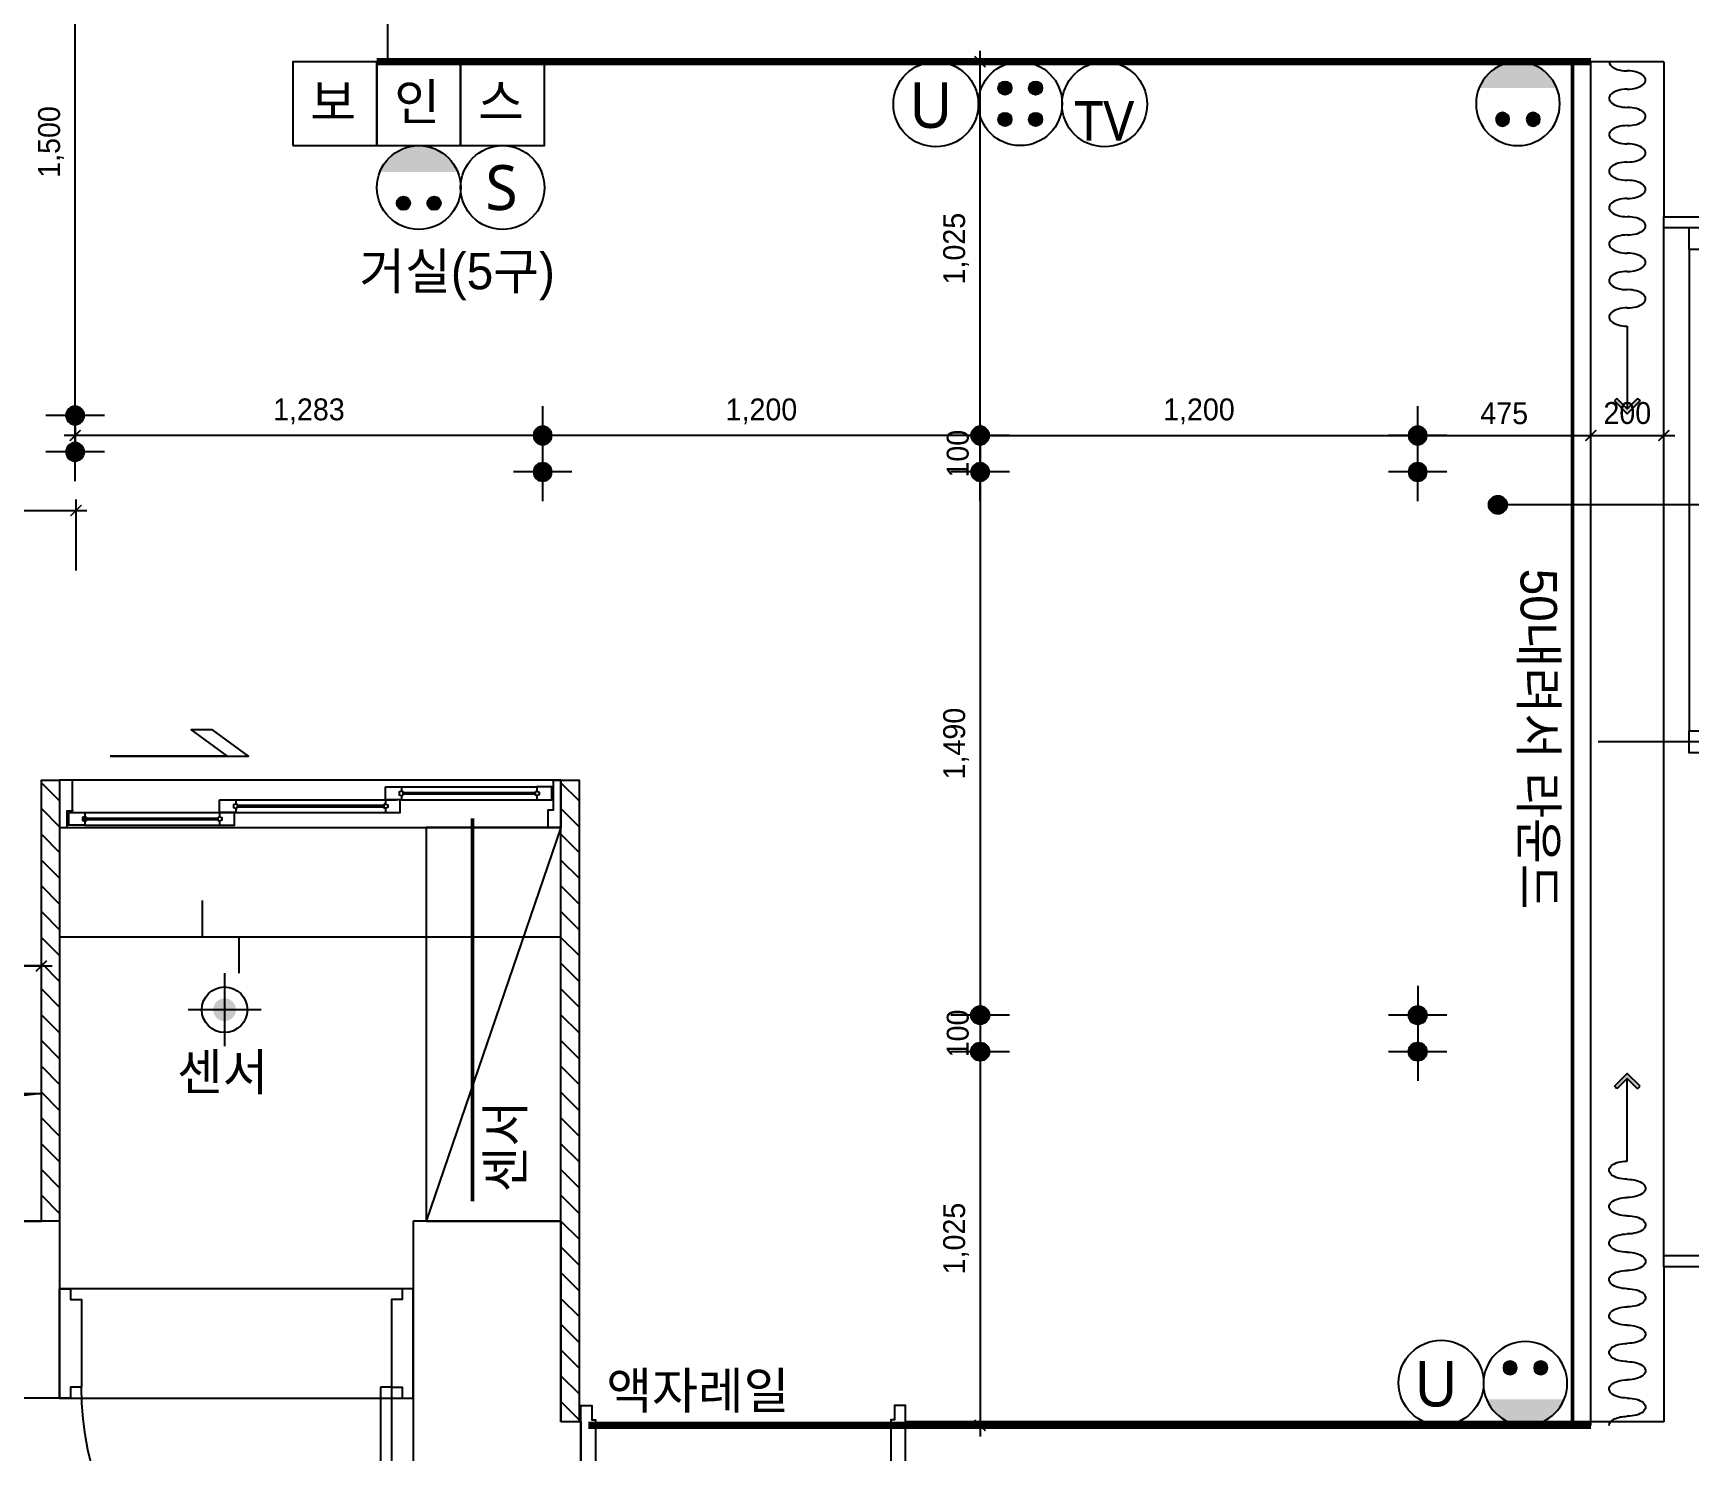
# Model space of a CAD drawing. Header units: inches. Extents: x 47110 to 180628, y 8205 to 35062.
# Drawn here: x 78489 to 83033, y 24111 to 28002 of the extents above; entities that cross this region are included whole.
import ezdxf
from ezdxf.enums import TextEntityAlignment as Align

# ---------------------------------------------------------------- set-up
doc = ezdxf.new("R2010")
doc.units = ezdxf.units.IN
doc.header["$LTSCALE"] = 100
doc.header["$MEASUREMENT"] = 0
doc.header["$PDSIZE"] = 700.071425
doc.linetypes.add('HID', pattern=[2.5, 1.5, -1])
doc.linetypes.add('HID2', pattern=[1, 0.5, -0.5])
for name, color, linetype in [('0-ELC TEXT', 7, 'Continuous'), ('01. F-소품', 3, 'Continuous'), ('06-FUR', 6, 'Continuous'), ('06-LIGHT', 4, 'Continuous'), ('07-DIM', 1, 'Continuous'), ('3.기호.계단선', 30, 'Continuous'), ('CO-DO-FR', 7, 'Continuous'), ('CO-DOOR', 8, 'Continuous'), ('RC-LIGHT', 7, 'Continuous'), ('WAL NEW', 3, 'Continuous'), ('도면층2', 2, 'Continuous'), ('도면층4', 4, 'Continuous'), ('도면층5', 5, 'Continuous'), ('도면층8', 8, 'Continuous'), ('설비', 140, 'Continuous')]:
    doc.layers.add(name, color=color, linetype=linetype)
doc.styles.add('HY 울릉도 L', font='')
doc.styles.get("Standard").update_dxf_attribs({"font": 'txt.shx', "bigfont": 'whgtxt.shx'})
doc.styles.add('코레일둥고', font='Korail_Round_Gothic_Medium.ttf')
doc.styles.get('HY 울릉도 L').set_extended_font_data('HY울릉도L')
doc.linetypes.add('TRACKS', pattern='A,0.15,[130,ltypeshp.shx,S=0.25,R=0,X=0,Y=0],0.15', length=0.3)
doc.dimstyles.new('30', dxfattribs={"dimscale": 30, "dimtxt": 2, "dimasz": 1, "dimexe": 1, "dimexo": 1, "dimgap": 1, "dimtad": 1, "dimdec": 0, "dimrnd": 0.05, "dimdsep": 46, "dimlunit": 6, "dimtxsty": 'HY 울릉도 L', "dimblk": 'ARCHTICK', "dimcen": 2.5, "dimdle": 1, "dimclrd": 133, "dimclre": 133, "dimclrt": 30, "dimadec": 0, "dimazin": 0, "dimtfac": 1, "dimtdec": 0, "dimtix": 1, "dimtmove": 2, "dimatfit": 3, "dimldrblk": 'ARCHTICK', "dimfxl": 1, "dimlwd": -1, "dimlwe": -1, "dimarcsym": 0})

# ---------------------------------------------------------------- blocks, each defined once
blk = doc.blocks.new('fffsere')
at = {"layer": 'CO-DO-FR'}
for points in [[(55343.6, 24008.7), (55343.6, 24208.7), (55373.6, 24208.7), (55373.6, 24168.7), (55383.6, 24168.7), (55383.6, 24048.7), (55373.6, 24048.7), (55373.6, 24008.7), (55343.6, 24008.7)], [(56233.6, 24008.7), (56233.6, 24208.7), (56203.6, 24208.7), (56203.6, 24168.7), (56193.6, 24168.7), (56193.6, 24048.7), (56203.6, 24048.7), (56203.6, 24008.7), (56233.6, 24008.7)]]:
    blk.add_lwpolyline(points, close=True, dxfattribs=at)
at = {"layer": '도면층2'}
for p, q in [((56763.6, 27893.7), (56763.6, 28123.7)), ((53263.6, 27893.7), (53263.6, 27468.7)), ((53263.6, 27893.7), (56763.6, 27893.7)), ((53263.6, 27468.7), (53063.6, 27468.7)), ((56288.6, 24713.7), (56288.6, 24163.7)), ((56288.6, 24713.7), (56693.6, 24713.7)), ((56693.6, 24713.7), (56693.6, 21683.7)), ((57663.6, 24713.7), (57663.6, 24228.7)), ((57663.6, 24713.7), (60803.6, 24713.7)), ((53063.6, 24588.7), (53263.6, 24588.7)), ((53063.6, 24588.7), (53263.6, 24588.7)), ((53263.6, 24588.7), (53263.6, 24163.7)), ((56693.6, 24478.7), (56693.6, 24278.7)), ((57663.6, 24228.7), (57763.6, 24228.7)), ((53263.6, 24163.7), (55343.6, 24163.7)), ((55343.6, 24008.7), (55343.6, 24163.7)), ((56233.6, 24163.7), (56288.6, 24163.7)), ((56233.6, 24163.7), (56233.6, 24008.7))]:
    blk.add_line(p, q, dxfattribs=at)
at = {"layer": '도면층4'}
for p, q in [((53263.6, 24588.7), (53263.6, 27468.7)), ((53263.6, 27438.7), (53063.6, 27438.7)), ((52943.6, 26028.7), (53443.6, 26028.7)), ((53063.6, 24618.7), (53263.6, 24618.7)), ((56693.6, 24228.7), (56693.6, 24528.7)), ((56693.6, 24528.7), (57663.6, 24528.7)), ((56693.6, 24528.7), (56693.6, 24228.7)), ((57663.6, 24528.7), (57663.6, 24228.7)), ((57663.6, 24228.7), (56693.6, 24228.7)), ((56753.6, 24258.7), (56753.6, 23398.7)), ((56753.6, 24258.7), (56783.6, 24258.7)), ((56783.6, 24258.7), (56783.6, 23399.2)), ((55343.6, 24008.7), (55343.6, 24163.7))]:
    blk.add_line(p, q, dxfattribs=at)
for points in [[(53163.6, 27378.7), (53193.6, 27378.7), (53193.6, 27438.7), (53163.6, 27438.7)], [(53163.6, 25998.7), (53193.6, 25998.7), (53193.6, 26058.7), (53163.6, 26058.7)]]:
    blk.add_lwpolyline(points, close=True, dxfattribs=at)
for points in [[(56693.6, 24528.7), (56723.6, 24528.7), (56723.6, 24498.7), (56753.6, 24498.7), (56753.6, 24258.7), (56723.6, 24258.7), (56723.6, 24228.7), (56693.6, 24228.7), (56693.6, 24528.7)], [(57663.6, 24528.7), (57633.6, 24528.7), (57633.6, 24498.7), (57603.6, 24498.7), (57603.6, 24258.7), (57633.6, 24258.7), (57633.6, 24228.7), (57663.6, 24228.7), (57663.6, 24528.7)]]:
    blk.add_lwpolyline(points, dxfattribs=at)
at = {"layer": '도면층5'}
blk.add_line((53193.6, 27378.7), (53193.6, 26058.7), dxfattribs=at)
blk.add_arc((56741.8, 24260.9), 861.8, 270.7836, 359.8495, dxfattribs=at)
blk = doc.blocks.new('FFFF')
at = {"layer": 'WAL NEW'}
h = blk.add_hatch(dxfattribs=at)
h.set_pattern_fill('_USER', color=256, scale=50, angle=315, pattern_type=0)
h.set_pattern_definition([(315, (21882.62, -15), (35.35534, 35.35534), [])])
h.paths.add_polyline_path([(78388.6, 24743.7), (78388.6, 25953.7), (78438.6, 25953.7), (78438.6, 24743.7)])
h = blk.add_hatch(dxfattribs=at)
h.set_pattern_fill('_USER', color=256, scale=50, angle=315, pattern_type=0)
h.set_pattern_definition([(315, (23307.62, -15), (35.35534, 35.35534), [])])
h.paths.add_polyline_path([(79813.6, 24193.7), (79813.6, 25953.7), (79863.6, 25953.7), (79863.6, 24193.7)])
at = {"layer": '06-FUR', "color": 8}
blk.add_line((79813.6, 25823.7), (79443.6, 24743.7), dxfattribs=at)
for points in [[(79443.6, 24743.7), (79813.6, 24743.7), (79813.6, 25823.7), (79443.6, 25823.7)], [(75298.6, 24743.7), (78388.6, 24743.7), (78388.6, 25443.7), (75298.6, 25443.7)]]:
    blk.add_lwpolyline(points, close=True, dxfattribs=at)
blk.add_lwpolyline([(75298.6, 25093.7), (78388.6, 25093.7), (75298.6, 24743.7)], dxfattribs=at)
at = {"layer": 'CO-DOOR', "color": 8}
blk.add_lwpolyline([(78577.2, 26019.3), (78956.4, 26019.3), (78857.8, 26091.6), (78799.5, 26091.6), (78898.1, 26019.3), (78577.2, 26019.3)], close=True, dxfattribs=at)
at = {"layer": 'WAL NEW'}
blk.add_line((78438.6, 25523.7), (79813.6, 25523.7), dxfattribs=at)
for points in [[(78388.6, 24743.7), (78388.6, 25953.7), (78438.6, 25953.7), (78438.6, 24743.7), (78388.6, 24743.7)], [(79813.6, 24193.7), (79813.6, 25953.7), (79863.6, 25953.7), (79863.6, 24193.7), (79813.6, 24193.7)], [(78829.8, 25623.7), (78829.8, 25523.7), (78929.8, 25523.7), (78929.8, 25423.7)]]:
    blk.add_lwpolyline(points, dxfattribs=at)
at = {"layer": '도면층8', "color": 8}
for p, q in [((79813.6, 25953.7), (78438.6, 25953.7)), ((79376.6, 25934.7), (79747.5, 25934.7)), ((78473.6, 25871.7), (78473.6, 25869.3)), ((78508.1, 25864.5), (78877.1, 25864.5)), ((78877.1, 25864.5), (79362.3, 25864.5)), ((78921.6, 25899.6), (79362.3, 25899.6)), ((79376.6, 25899.6), (79747.5, 25899.6)), ((78438.6, 25823.7), (79813.6, 25823.7)), ((78508.1, 25829.5), (78918.1, 25829.5))]:
    blk.add_line(p, q, dxfattribs=at)
for points in [[(78438.6, 25948.7), (78438.6, 25823.7), (78458.9, 25823.7), (78458.9, 25869.3), (78473.6, 25869.3), (78473.6, 25953.7), (78438.6, 25953.7), (78438.6, 25948.7)], [(79813.6, 25834.3), (79813.6, 25823.7), (79778.5, 25823.7), (79778.5, 25871.7), (79793.2, 25871.7), (79793.2, 25953.7), (79813.6, 25953.7), (79813.6, 25834.3)], [(79376.6, 25923.9), (79379.8, 25922.3), (79380.4, 25921.2), (79381, 25919.5)], [(79376.6, 25910.4), (79379.8, 25912), (79380.4, 25913.2), (79381, 25914.8)], [(79743.1, 25914.8), (79381, 25914.8), (79381, 25919.5), (79743.1, 25919.5), (79743.1, 25914.8), (79743.1, 25919.5)], [(79747.5, 25923.9), (79744.3, 25922.3), (79743.7, 25921.2), (79743.1, 25919.5)], [(79747.5, 25910.4), (79744.3, 25912), (79743.7, 25913.2), (79743.1, 25914.8)], [(78921.6, 25888.9), (78924.8, 25887.2), (78925.4, 25886.1), (78926, 25884.4)], [(78921.6, 25875.3), (78924.8, 25876.9), (78925.4, 25878.1), (78926, 25879.7)], [(79327.7, 25879.7), (78926, 25879.7), (78926, 25884.4), (79327.7, 25884.4), (79327.7, 25879.7), (79327.7, 25884.4)], [(79332.1, 25888.9), (79328.9, 25887.2), (79328.3, 25886.1), (79327.7, 25884.4)], [(79332.1, 25875.3), (79328.9, 25876.9), (79328.3, 25878.1), (79327.7, 25879.7)], [(78872.7, 25844.7), (78504, 25844.7), (78504, 25849.3), (78872.7, 25849.3), (78872.7, 25844.7), (78872.7, 25849.3)], [(78508.1, 25853.8), (78511.3, 25852.2), (78511.9, 25851), (78512.6, 25849.3)], [(78508.1, 25840.2), (78511.3, 25841.8), (78511.9, 25843), (78512.6, 25844.7)], [(78877.1, 25853.8), (78873.9, 25852.2), (78873.3, 25851), (78872.7, 25849.3)], [(78877.1, 25840.2), (78873.9, 25841.8), (78873.3, 25843), (78872.7, 25844.7)]]:
    blk.add_lwpolyline(points, dxfattribs=at)
for points in [[(79332.1, 25934.7), (79376.6, 25934.7), (79376.6, 25923), (79370.1, 25920.9), (79370.1, 25913.4), (79376.6, 25911.3), (79376.6, 25899.6), (79332.1, 25899.6)], [(79747.5, 25911.3), (79747.5, 25899.6), (79788.5, 25899.6), (79788.5, 25934.7), (79747.5, 25934.7), (79747.5, 25923), (79754, 25920.9), (79754, 25913.4)], [(78463.7, 25864.5), (78508.1, 25864.5), (78508.1, 25852.9), (78501.6, 25850.8), (78501.6, 25843.2), (78508.1, 25841.2), (78508.1, 25829.5), (78463.7, 25829.5)], [(78877.1, 25899.6), (78921.6, 25899.6), (78921.6, 25887.9), (78915.1, 25885.9), (78915.1, 25878.3), (78921.6, 25876.2), (78921.6, 25864.5), (78877.1, 25864.5)], [(78877.1, 25841.2), (78877.1, 25829.5), (78918.1, 25829.5), (78918.1, 25864.5), (78877.1, 25864.5), (78877.1, 25852.9), (78883.6, 25850.8), (78883.6, 25843.2)], [(79332.1, 25876.2), (79332.1, 25864.5), (79373, 25864.5), (79373, 25899.6), (79332.1, 25899.6), (79332.1, 25887.9), (79338.6, 25885.9), (79338.6, 25878.3)]]:
    blk.add_lwpolyline(points, close=True, dxfattribs=at)
at = {"xscale": -1}
blk.add_blockref('fffsere', (136102.1, 30), dxfattribs=at)
blk = doc.blocks.new('hallogen')
h = blk.add_hatch(color=256)
h.dxf.hatch_style = 1
edge = h.paths.add_edge_path()
edge.add_arc((48591.7, 60854.3), 31.2, 0, 360, ccw=False)
at = {"color": 1, "linetype": 'Continuous'}
for p, q in [((48591.7, 60954.3), (48591.7, 60754.3)), ((48691.7, 60854.3), (48491.7, 60854.3))]:
    blk.add_line(p, q, dxfattribs=at)
at = {"color": 4, "linetype": 'Continuous'}
blk.add_circle((48591.7, 60854.3), 62.5, dxfattribs=at)
blk = doc.blocks.new('swich')
at = {"layer": '설비', "color": 140}
blk.add_circle((372828.6, -86554.1), 84, dxfattribs=at)
at = {"layer": '설비', "color": 140, "insert": (372858.7, -86509.1), "char_height": 90, "width": 143.497, "attachment_point": 3}
blk.add_mtext('{\\fMalgun Gothic|b0|i0|c129|p50;S}', dxfattribs=at)
blk = doc.blocks.new('egoo')
at = {"layer": '설비'}
h = blk.add_hatch(color=140, dxfattribs=at)
edge = h.paths.add_edge_path()
edge.add_arc((1015645.3, 443433.7), 22.3, 0, 360)
h = blk.add_hatch(color=140, dxfattribs=at)
edge = h.paths.add_edge_path()
edge.add_arc((1015747.7, 443433.7), 22.3, 0, 360)
h = blk.add_hatch(color=140, dxfattribs=at)
edge = h.paths.add_edge_path()
edge.add_line((1015826.3, 443329.1), (1015566.6, 443329.1))
edge.add_ellipse((1015696.5, 443381.5), major_axis=(99, 99), ratio=1, start_angle=156.9578, end_angle=293.0422)
at = {"layer": '설비', "color": 140}
for centre, radius in [((1015696.5, 443381.5), 140), ((1015645.3, 443433.7), 22.3), ((1015747.7, 443433.7), 22.3)]:
    blk.add_circle(centre, radius, dxfattribs=at)
blk = doc.blocks.new('utp')
at = {"layer": '설비', "color": 140}
blk.add_circle((372927.5, -86920.8), 140, dxfattribs=at)
at = {"layer": '설비', "color": 140, "insert": (372982.3, -87000.6), "char_height": 150, "width": 275.64, "attachment_point": 9}
blk.add_mtext('{\\fMalgun Gothic|b0|i0|c129|p50;U}', dxfattribs=at)
blk = doc.blocks.new('TV')
at = {"layer": '설비', "color": 140}
blk.add_circle((146226.7, 46947.4), 140, dxfattribs=at)
at = {"layer": '설비', "color": 140, "insert": (146088.1, 46827.7), "char_height": 130, "width": 275.64, "attachment_point": 7}
blk.add_mtext('\\pxsm1,qc;{\\fMalgun Gothic|b0|i0|c129|p50;TV}', dxfattribs=at)
blk = doc.blocks.new('1')
at = {"linetype": 'Continuous'}
h = blk.add_hatch(color=4, dxfattribs=at)
h.dxf.hatch_style = 1
edge = h.paths.add_edge_path()
edge.add_arc((11539653.5, -14273503.8), 37.5, 0, 360)
at = {"color": 1, "linetype": 'Continuous'}
for p, q in [((11539653.5, -14273637.1), (11539653.5, -14273370.5)), ((11539520.2, -14273503.8), (11539786.8, -14273503.8))]:
    blk.add_line(p, q, dxfattribs=at)
at = {"color": 4, "linetype": 'Continuous'}
for radius in [41.5, 37.5]:
    blk.add_circle((11539653.5, -14273503.8), radius, dxfattribs=at)
blk = doc.blocks.new('FFSFDF')
at = {"layer": '01. F-소품'}
blk.add_hatch(color=8, dxfattribs=at).paths.add_polyline_path([(1567672.9, 1746751.1), (1567679.9, 1746744.1), (1567715.3, 1746779.4), (1567679.9, 1746814.8), (1567672.9, 1746807.7), (1567701.2, 1746779.4)])
at = {"layer": '01. F-소품', "color": 8}
for p, q in [((1567672.9, 1746807.7), (1567679.9, 1746814.8)), ((1567474.8, 1746779.4), (1567701.2, 1746779.4)), ((1567672.9, 1746751.1), (1567679.9, 1746744.1))]:
    blk.add_line(p, q, dxfattribs=at)
for points in [[(1567672.9, 1746807.7), (1567701.2, 1746779.4), (1567672.9, 1746751.1)], [(1567679.9, 1746814.8), (1567715.3, 1746779.4), (1567679.9, 1746744.1)]]:
    blk.add_lwpolyline(points, dxfattribs=at)
for centre, start_param, end_param in [((1566799.8, 1746779.4), 1.570796, 4.712389), ((1566899.8, 1746779.4), 1.570796, 4.712389), ((1566999.8, 1746779.4), 1.570796, 4.712389), ((1567099.8, 1746779.4), 1.570796, 4.712389), ((1567199.8, 1746779.4), 1.570796, 4.712389), ((1567299.8, 1746779.4), 1.570796, 4.712389), ((1567399.8, 1746779.4), 1.570796, 4.712389), ((1566749.8, 1746779.4), 6.283185, 7.853982), ((1566849.8, 1746779.4), 4.712389, 7.853982), ((1566949.8, 1746779.4), 4.712389, 7.853982), ((1567049.8, 1746779.4), 4.712389, 7.853982), ((1567149.8, 1746779.4), 4.712389, 7.853982), ((1567249.8, 1746779.4), 4.712389, 7.853982), ((1567349.8, 1746779.4), 4.712389, 7.853982), ((1567449.8, 1746779.4), 4.712389, 7.853982)]:
    blk.add_ellipse(centre, major_axis=(0, -50), ratio=0.5, start_param=start_param, end_param=end_param, dxfattribs=at)
blk = doc.blocks.new('_ArchTick')
at = {"color": 0, "linetype": 'ByBlock', "const_width": 0.15}
blk.add_lwpolyline([(-0.5, -0.5), (0.5, 0.5)], dxfattribs=at)
blk = doc.blocks.new('*D86')
at = {"layer": '07-DIM', "color": 133, "transparency": 16777216}
for p, q in [((81086.3, 26928.7), (81086.3, 26768.7)), ((81056.3, 26898.7), (81056.3, 26898.7)), ((81056.3, 26798.7), (81056.3, 26798.7))]:
    blk.add_line(p, q, dxfattribs=at)
at = {"layer": 'Defpoints', "color": 0, "transparency": 16777216}
for p in [(81086.3, 26898.7), (81086.3, 26798.7), (81086.3, 26798.7)]:
    blk.add_point(p, dxfattribs=at)
at = {"layer": '07-DIM', "color": 133, "transparency": 16777216, "xscale": 30, "yscale": 30, "zscale": 30}
for p, rotation in [((81086.3, 26898.7), 270), ((81086.3, 26798.7), 90)]:
    blk.add_blockref('_ArchTick', p, dxfattribs=dict(at, rotation=rotation))
at = {"layer": '07-DIM', "color": 30, "transparency": 16777216, "insert": (81025.1, 26848.7), "char_height": 60, "attachment_point": 5, "rotation": 90, "style": 'HY 울릉도 L'}
blk.add_mtext('100', dxfattribs=at)
blk = doc.blocks.new('*D87')
at = {"layer": '07-DIM', "color": 133, "transparency": 16777216}
for p, q in [((81086.3, 26828.7), (81086.3, 25278.7)), ((81116.3, 26798.7), (81116.3, 26798.7)), ((81116.3, 25308.7), (81116.3, 25308.7))]:
    blk.add_line(p, q, dxfattribs=at)
at = {"layer": 'Defpoints', "color": 0, "transparency": 16777216}
for p in [(81086.3, 26798.7), (81086.3, 25308.7), (81086.3, 25308.7)]:
    blk.add_point(p, dxfattribs=at)
at = {"layer": '07-DIM', "color": 133, "transparency": 16777216, "xscale": 30, "yscale": 30, "zscale": 30}
for p, rotation in [((81086.3, 26798.7), 90), ((81086.3, 25308.7), 270)]:
    blk.add_blockref('_ArchTick', p, dxfattribs=dict(at, rotation=rotation))
at = {"layer": '07-DIM', "color": 30, "transparency": 16777216, "insert": (81020.4, 26053.7), "char_height": 60, "attachment_point": 5, "rotation": 90, "style": 'HY 울릉도 L'}
blk.add_mtext('1,490', dxfattribs=at)
blk = doc.blocks.new('*D88')
at = {"layer": '07-DIM', "color": 133, "transparency": 16777216}
for p, q in [((81086.3, 25338.7), (81086.3, 25178.7)), ((81116.3, 25308.7), (81116.3, 25308.7)), ((81116.3, 25208.7), (81116.3, 25208.7))]:
    blk.add_line(p, q, dxfattribs=at)
at = {"layer": 'Defpoints', "color": 0, "transparency": 16777216}
for p in [(81086.3, 25308.7), (81086.3, 25208.7), (81086.3, 25208.7)]:
    blk.add_point(p, dxfattribs=at)
at = {"layer": '07-DIM', "color": 133, "transparency": 16777216, "xscale": 30, "yscale": 30, "zscale": 30}
for p, rotation in [((81086.3, 25308.7), 270), ((81086.3, 25208.7), 90)]:
    blk.add_blockref('_ArchTick', p, dxfattribs=dict(at, rotation=rotation))
at = {"layer": '07-DIM', "color": 30, "transparency": 16777216, "insert": (81025.1, 25258.7), "char_height": 60, "attachment_point": 5, "rotation": 90, "style": 'HY 울릉도 L'}
blk.add_mtext('100', dxfattribs=at)
blk = doc.blocks.new('*D89')
at = {"layer": '07-DIM', "color": 133, "transparency": 16777216}
for p, q in [((81086.3, 25238.7), (81086.3, 24153.7)), ((81116.3, 25208.7), (81116.3, 25208.7)), ((81116.3, 24183.7), (81116.3, 24183.7))]:
    blk.add_line(p, q, dxfattribs=at)
at = {"layer": 'Defpoints', "color": 0, "transparency": 16777216}
for p in [(81086.3, 25208.7), (81086.3, 24183.7), (81086.3, 24183.7)]:
    blk.add_point(p, dxfattribs=at)
at = {"layer": '07-DIM', "color": 133, "transparency": 16777216, "xscale": 30, "yscale": 30, "zscale": 30}
for p, rotation in [((81086.3, 25208.7), 90), ((81086.3, 24183.7), 270)]:
    blk.add_blockref('_ArchTick', p, dxfattribs=dict(at, rotation=rotation))
at = {"layer": '07-DIM', "color": 30, "transparency": 16777216, "insert": (81020.4, 24696.2), "char_height": 60, "attachment_point": 5, "rotation": 90, "style": 'HY 울릉도 L'}
blk.add_mtext('1,025', dxfattribs=at)
blk = doc.blocks.new('*D90')
at = {"layer": '07-DIM', "color": 133, "transparency": 16777216}
for p, q in [((81086.3, 26868.7), (81086.3, 27953.7)), ((81116.3, 27923.7), (81116.3, 27923.7)), ((81116.3, 26898.7), (81116.3, 26898.7))]:
    blk.add_line(p, q, dxfattribs=at)
at = {"layer": 'Defpoints', "color": 0, "transparency": 16777216}
for p in [(81086.3, 27923.7), (81086.3, 27923.7), (81086.3, 26898.7)]:
    blk.add_point(p, dxfattribs=at)
at = {"layer": '07-DIM', "color": 133, "transparency": 16777216, "xscale": 30, "yscale": 30, "zscale": 30}
for p, rotation in [((81086.3, 27923.7), 90), ((81086.3, 26898.7), 270)]:
    blk.add_blockref('_ArchTick', p, dxfattribs=dict(at, rotation=rotation))
at = {"layer": '07-DIM', "color": 30, "transparency": 16777216, "insert": (81020.4, 27411.2), "char_height": 60, "attachment_point": 5, "rotation": 90, "style": 'HY 울릉도 L'}
blk.add_mtext('1,025', dxfattribs=at)
blk = doc.blocks.new('*D91')
at = {"layer": '07-DIM', "color": 133, "transparency": 16777216}
for p, q in [((81086.3, 26928.7), (81086.3, 26928.7)), ((82286.3, 26928.7), (82286.3, 26928.7)), ((81056.3, 26898.7), (82316.3, 26898.7))]:
    blk.add_line(p, q, dxfattribs=at)
at = {"layer": 'Defpoints', "color": 0, "transparency": 16777216}
for p in [(81086.3, 26898.7), (82286.3, 26898.7), (82286.3, 26898.7)]:
    blk.add_point(p, dxfattribs=at)
at = {"layer": '07-DIM', "color": 133, "transparency": 16777216, "xscale": 30, "yscale": 30, "zscale": 30, "rotation": 180}
blk.add_blockref('_ArchTick', (81086.3, 26898.7), dxfattribs=at)
at = {"layer": '07-DIM', "color": 133, "transparency": 16777216, "xscale": 30, "yscale": 30, "zscale": 30}
blk.add_blockref('_ArchTick', (82286.3, 26898.7), dxfattribs=at)
at = {"layer": '07-DIM', "color": 30, "transparency": 16777216, "insert": (81686.3, 26964.6), "char_height": 60, "attachment_point": 5, "style": 'HY 울릉도 L'}
blk.add_mtext('1,200', dxfattribs=at)
blk = doc.blocks.new('*D92')
at = {"layer": '07-DIM', "color": 133, "transparency": 16777216}
for p, q in [((82286.3, 26928.7), (82286.3, 26928.7)), ((82761.3, 26928.7), (82761.3, 26928.7)), ((82256.3, 26898.7), (82791.3, 26898.7))]:
    blk.add_line(p, q, dxfattribs=at)
at = {"layer": 'Defpoints', "color": 0, "transparency": 16777216}
for p in [(82286.3, 26898.7), (82761.3, 26898.7), (82761.3, 26898.7)]:
    blk.add_point(p, dxfattribs=at)
at = {"layer": '07-DIM', "color": 133, "transparency": 16777216, "xscale": 30, "yscale": 30, "zscale": 30, "rotation": 180}
blk.add_blockref('_ArchTick', (82286.3, 26898.7), dxfattribs=at)
at = {"layer": '07-DIM', "color": 133, "transparency": 16777216, "xscale": 30, "yscale": 30, "zscale": 30}
blk.add_blockref('_ArchTick', (82761.3, 26898.7), dxfattribs=at)
at = {"layer": '07-DIM', "color": 30, "transparency": 16777216, "insert": (82523.8, 26959.3), "char_height": 60, "attachment_point": 5, "style": 'HY 울릉도 L'}
blk.add_mtext('475', dxfattribs=at)
blk = doc.blocks.new('*D93')
at = {"layer": '07-DIM', "color": 133, "transparency": 16777216}
for p, q in [((82761.3, 26928.7), (82761.3, 26928.7)), ((82961.3, 26928.7), (82961.3, 26928.7)), ((82731.3, 26898.7), (82991.3, 26898.7))]:
    blk.add_line(p, q, dxfattribs=at)
at = {"layer": 'Defpoints', "color": 0, "transparency": 16777216}
for p in [(82761.3, 26898.7), (82961.3, 26898.7), (82961.3, 26898.7)]:
    blk.add_point(p, dxfattribs=at)
at = {"layer": '07-DIM', "color": 133, "transparency": 16777216, "xscale": 30, "yscale": 30, "zscale": 30}
blk.add_blockref('_ArchTick', (82761.3, 26898.7), dxfattribs=at)
at = {"layer": '07-DIM', "color": 133, "transparency": 16777216, "xscale": 30, "yscale": 30, "zscale": 30, "rotation": 180}
blk.add_blockref('_ArchTick', (82961.3, 26898.7), dxfattribs=at)
at = {"layer": '07-DIM', "color": 30, "transparency": 16777216, "insert": (82861.3, 26959.9), "char_height": 60, "attachment_point": 5, "style": 'HY 울릉도 L'}
blk.add_mtext('200', dxfattribs=at)
blk = doc.blocks.new('*D94')
at = {"layer": '07-DIM', "color": 133, "transparency": 16777216}
for p, q in [((79886.3, 26928.7), (79886.3, 26928.7)), ((81086.3, 26928.7), (81086.3, 26928.7)), ((81116.3, 26898.7), (79856.3, 26898.7))]:
    blk.add_line(p, q, dxfattribs=at)
at = {"layer": 'Defpoints', "color": 0, "transparency": 16777216}
for p in [(79886.3, 26898.7), (79886.3, 26898.7), (81086.3, 26898.7)]:
    blk.add_point(p, dxfattribs=at)
at = {"layer": '07-DIM', "color": 133, "transparency": 16777216, "xscale": 30, "yscale": 30, "zscale": 30, "rotation": 180}
blk.add_blockref('_ArchTick', (79886.3, 26898.7), dxfattribs=at)
at = {"layer": '07-DIM', "color": 133, "transparency": 16777216, "xscale": 30, "yscale": 30, "zscale": 30}
blk.add_blockref('_ArchTick', (81086.3, 26898.7), dxfattribs=at)
at = {"layer": '07-DIM', "color": 30, "transparency": 16777216, "insert": (80486.3, 26964.6), "char_height": 60, "attachment_point": 5, "style": 'HY 울릉도 L'}
blk.add_mtext('1,200', dxfattribs=at)
blk = doc.blocks.new('*D95')
at = {"layer": '07-DIM', "color": 133, "transparency": 16777216}
for p, q in [((78603.8, 26923.7), (78603.8, 26868.7)), ((79886.3, 26928.7), (79886.3, 26928.7)), ((79916.3, 26898.7), (78573.8, 26898.7))]:
    blk.add_line(p, q, dxfattribs=at)
at = {"layer": 'Defpoints', "color": 0, "transparency": 16777216}
for p in [(78603.8, 26953.7), (78603.8, 26898.7), (79886.3, 26898.7)]:
    blk.add_point(p, dxfattribs=at)
at = {"layer": '07-DIM', "color": 133, "transparency": 16777216, "xscale": 30, "yscale": 30, "zscale": 30, "rotation": 180}
blk.add_blockref('_ArchTick', (78603.8, 26898.7), dxfattribs=at)
at = {"layer": '07-DIM', "color": 133, "transparency": 16777216, "xscale": 30, "yscale": 30, "zscale": 30}
blk.add_blockref('_ArchTick', (79886.3, 26898.7), dxfattribs=at)
at = {"layer": '07-DIM', "color": 30, "transparency": 16777216, "insert": (79245.1, 26964.7), "char_height": 60, "attachment_point": 5, "style": 'HY 울릉도 L'}
blk.add_mtext('1,283', dxfattribs=at)
blk = doc.blocks.new('*D96')
at = {"layer": '07-DIM', "color": 133, "transparency": 16777216}
for p, q in [((78573.8, 28453.7), (78573.8, 28453.7)), ((78603.8, 26923.7), (78603.8, 28483.7)), ((78573.8, 26953.7), (78573.8, 26953.7))]:
    blk.add_line(p, q, dxfattribs=at)
at = {"layer": 'Defpoints', "color": 0, "transparency": 16777216}
for p in [(78603.8, 28453.7), (78603.8, 28453.7), (78603.8, 26953.7)]:
    blk.add_point(p, dxfattribs=at)
at = {"layer": '07-DIM', "color": 133, "transparency": 16777216, "xscale": 30, "yscale": 30, "zscale": 30}
for p, rotation in [((78603.8, 28453.7), 90), ((78603.8, 26953.7), 270)]:
    blk.add_blockref('_ArchTick', p, dxfattribs=dict(at, rotation=rotation))
at = {"layer": '07-DIM', "color": 30, "transparency": 16777216, "insert": (78537.9, 27703.7), "char_height": 60, "attachment_point": 5, "rotation": 90, "style": 'HY 울릉도 L'}
blk.add_mtext('1,500', dxfattribs=at)
blk = doc.blocks.new('*D117')
at = {"layer": '07-DIM', "color": 133, "transparency": 16777216}
for p, q in [((77766.3, 26528.7), (77766.3, 26723)), ((78606.3, 26528.7), (78606.3, 26723)), ((77736.3, 26693), (78636.3, 26693))]:
    blk.add_line(p, q, dxfattribs=at)
at = {"layer": 'Defpoints', "color": 0, "transparency": 16777216}
for p in [(78606.3, 26693), (77766.3, 26498.7), (78606.3, 26498.7)]:
    blk.add_point(p, dxfattribs=at)
at = {"layer": '07-DIM', "color": 133, "transparency": 16777216, "xscale": 30, "yscale": 30, "zscale": 30, "rotation": 180}
blk.add_blockref('_ArchTick', (77766.3, 26693), dxfattribs=at)
at = {"layer": '07-DIM', "color": 133, "transparency": 16777216, "xscale": 30, "yscale": 30, "zscale": 30}
blk.add_blockref('_ArchTick', (78606.3, 26693), dxfattribs=at)
at = {"layer": '07-DIM', "color": 30, "transparency": 16777216, "insert": (78186.3, 26754.3), "char_height": 60, "attachment_point": 5, "style": 'HY 울릉도 L'}
blk.add_mtext('840', dxfattribs=at)
blk = doc.blocks.new('*D145')
at = {"layer": '07-DIM', "color": 133, "transparency": 16777216}
for p, q in [((77766.3, 25473.7), (77766.3, 25473.7)), ((78511.3, 25473.7), (78511.3, 25473.7)), ((77736.3, 25443.7), (78541.3, 25443.7))]:
    blk.add_line(p, q, dxfattribs=at)
at = {"layer": 'Defpoints', "color": 0, "transparency": 16777216}
for p in [(77766.3, 25443.7), (78511.3, 25443.7), (78511.3, 25443.7)]:
    blk.add_point(p, dxfattribs=at)
at = {"layer": '07-DIM', "color": 133, "transparency": 16777216, "xscale": 30, "yscale": 30, "zscale": 30, "rotation": 180}
blk.add_blockref('_ArchTick', (77766.3, 25443.7), dxfattribs=at)
at = {"layer": '07-DIM', "color": 133, "transparency": 16777216, "xscale": 30, "yscale": 30, "zscale": 30}
blk.add_blockref('_ArchTick', (78511.3, 25443.7), dxfattribs=at)
at = {"layer": '07-DIM', "color": 30, "transparency": 16777216, "insert": (78138.8, 25504.3), "char_height": 60, "attachment_point": 5, "style": 'HY 울릉도 L'}
blk.add_mtext('745', dxfattribs=at)

msp = doc.modelspace()

# ---------------------------------------------------------------- hatches: boundary and pattern name
at = {"layer": '0-ELC TEXT'}
h = msp.add_hatch(color=256, dxfattribs=at)
h.dxf.hatch_style = 1
edge = h.paths.add_edge_path()
edge.add_arc((82506.2, 26708.5), 25, 0, 360)
at = {"layer": '설비'}
h = msp.add_hatch(color=140, dxfattribs=at)
edge = h.paths.add_edge_path()
edge.add_arc((81154.3, 27851.6), 18.3, 0, 360)
h = msp.add_hatch(color=140, dxfattribs=at)
edge = h.paths.add_edge_path()
edge.add_arc((81238.4, 27851.6), 18.3, 0, 360)
h = msp.add_hatch(color=140, dxfattribs=at)
edge = h.paths.add_edge_path()
edge.add_arc((81154.3, 27765.7), 18.3, -180, 180, ccw=False)
h = msp.add_hatch(color=140, dxfattribs=at)
edge = h.paths.add_edge_path()
edge.add_arc((81238.4, 27765.7), 18.3, -180, 180, ccw=False)

# ---------------------------------------------------------------- linework, layer by layer
at = {"layer": '0-ELC TEXT'}
msp.add_line((85210.2, 26708.5), (82506.2, 26708.5), dxfattribs=at)
msp.add_circle((82506.2, 26708.5), 25, dxfattribs=at)
at = {"layer": '06-LIGHT', "color": 30, "linetype": 'TRACKS', "const_width": 20}
for points in [[(79431.3, 27923.7), (82761.3, 27923.7)], [(82761.3, 24183.7), (80011.3, 24183.7)]]:
    msp.add_lwpolyline(points, dxfattribs=at)
at = {"layer": '06-LIGHT', "color": 10, "linetype": 'HID2', "const_width": 10}
for points in [[(82711.3, 24183.7), (82711.3, 27923.7)], [(79693.8, 24798.7), (79693.8, 25848.7)]]:
    msp.add_lwpolyline(points, dxfattribs=at)
at = {"layer": 'RC-LIGHT', "color": 140}
for points in [[(79201.3, 27693.7), (79431.3, 27693.7), (79431.3, 27923.7), (79201.3, 27923.7)], [(79431.3, 27693.7), (79661.3, 27693.7), (79661.3, 27923.7), (79431.3, 27923.7)], [(79661.3, 27693.7), (79891.3, 27693.7), (79891.3, 27923.7), (79661.3, 27923.7)]]:
    msp.add_lwpolyline(points, close=True, dxfattribs=at)
at = {"layer": 'RC-LIGHT'}
msp.add_lwpolyline([(82761.3, 24183.7), (82761.3, 27923.7)], dxfattribs=at)
at = {"layer": '설비', "color": 140}
for centre, radius in [((81196.3, 27808.7), 115), ((81154.3, 27851.6), 18.3), ((81238.4, 27851.6), 18.3), ((81154.3, 27765.7), 18.3), ((81238.4, 27765.7), 18.3)]:
    msp.add_circle(centre, radius, dxfattribs=at)

# ---------------------------------------------------------------- block references
msp.add_blockref('FFFF', (122.8, 0))
at = {"color": 0, "rotation": 270}
msp.add_blockref('FFSFDF', (-1663918.1, 1594673.4), dxfattribs=at)
at = {"color": 0, "xscale": -1, "rotation": 270}
msp.add_blockref('FFSFDF', (-1663918.1, -1542566.1), dxfattribs=at)
at = {"layer": 'RC-LIGHT'}
for name, p, xscale, yscale, zscale in [('TV', (-40428, -11315.8), 0.8333333333333334, 0.8333333333333334, 0.8333333333333334), ('1', (7030202.3, 8625449.9), -0.6024096385271789, 0.6024096385271789, 0.6024096385271789), ('1', (7031484.8, 8625394.9), -0.6024096385271789, 0.6024096385271789, 0.6024096385271789), ('1', (7032684.8, 8625394.9), -0.6024096385271789, 0.6024096385271789, 0.6024096385271789), ('1', (7033884.8, 8625394.9), -0.6024096385271789, 0.6024096385271789, 0.6024096385271789), ('1', (7030202.3, 8625349.9), -0.6024096385271789, 0.6024096385271789, 0.6024096385271789), ('1', (7031484.8, 8625294.9), -0.6024096385271789, 0.6024096385271789, 0.6024096385271789), ('1', (7032684.8, 8625294.9), -0.6024096385271789, 0.6024096385271789, 0.6024096385271789), ('1', (7033884.8, 8625294.9), -0.6024096385271789, 0.6024096385271789, 0.6024096385271789)]:
    msp.add_blockref(name, p, dxfattribs=dict(at, xscale=xscale, yscale=yscale, zscale=zscale))
at = {"layer": 'RC-LIGHT', "color": 140, "yscale": 0.8214285869294656, "zscale": 0.8214285869294656, "rotation": 180}
for p, xscale in [((-751760.8, 392014.9), -0.8214285869294656), ((913868.5, 391784.9), 0.8214285869294656)]:
    msp.add_blockref('egoo', p, dxfattribs=dict(at, xscale=xscale))
at = {"layer": 'RC-LIGHT'}
msp.add_blockref('hallogen', (30422.1, -35530.6), dxfattribs=at)
at = {"layer": 'RC-LIGHT', "xscale": 0.6024096385271789, "yscale": 0.6024096385271789, "zscale": 0.6024096385271789, "rotation": 180}
for p in [(7032684.8, -8573187.6), (7033884.8, -8573187.6), (7032684.8, -8573287.6), (7033884.8, -8573287.6)]:
    msp.add_blockref('1', p, dxfattribs=at)
at = {"layer": 'RC-LIGHT', "color": 140, "xscale": -0.8214285869294656, "yscale": 0.8214285869294656, "zscale": 0.8214285869294656}
msp.add_blockref('egoo', (916903.8, -339907.5), dxfattribs=at)
at = {"layer": '설비', "color": 253, "true_color": 0x95d0ad, "xscale": 0.8333333333333334, "yscale": 0.8333333333333334, "zscale": 0.8333333333333334}
for p in [(-229808, 100241), (-228422.3, 96734.4)]:
    msp.add_blockref('utp', p, dxfattribs=at)
at = {"layer": '설비', "color": 140, "xscale": 1.369047619047649, "yscale": 1.369047619047649, "zscale": 1.369047619047649}
msp.add_blockref('swich', (-430643.8, 146075.3), dxfattribs=at)

# ---------------------------------------------------------------- texts
at = {"layer": '06-LIGHT', "color": 10, "linetype": 'HID2', "style": '코레일둥고'}
msp.add_text('50내려서 라운드', height=100, rotation=270, dxfattribs=at).set_placement((82668.5, 26533.4), align=Align.TOP_LEFT)
at = {"layer": '06-LIGHT', "color": 30, "linetype": 'TRACKS', "style": '코레일둥고'}
msp.add_text('액자레일', height=100, dxfattribs=at).set_placement((80061, 24329.5), align=Align.TOP_LEFT)
at = {"layer": '3.기호.계단선', "linetype": 'HID', "style": '코레일둥고'}
msp.add_text('센서', height=100, dxfattribs=at).set_placement((78883, 25102.9))
msp.add_text('센서', height=100, rotation=90, dxfattribs=at).set_placement((79833.6, 24823.1))
at = {"layer": 'RC-LIGHT', "color": 140, "style": '코레일둥고'}
for s, p in [('보', (79249, 27863.6)), ('인', (79479, 27863.6)), ('스', (79709, 27863.6)), ('거실(5구)', (79383.5, 27399.6))]:
    msp.add_text(s, height=100, dxfattribs=at).set_placement(p, align=Align.TOP_LEFT)

# ---------------------------------------------------------------- dimensions: what is measured, and where the dimension line sits
at = {"layer": '07-DIM'}
for base, p1, p2, picture, middle in [((78603.8, 28453.7), (78603.8, 26953.7), (78603.8, 28453.7), '*D96', (78537.9, 27703.7)), ((81086.3, 27923.7), (81086.3, 26898.7), (81086.3, 27923.7), '*D90', (81020.4, 27411.2)), ((81086.3, 26798.7), (81086.3, 26898.7), (81086.3, 26798.7), '*D86', (81025.1, 26848.7)), ((81086.3, 25308.7), (81086.3, 26798.7), (81086.3, 25308.7), '*D87', (81020.4, 26053.7)), ((81086.3, 25208.7), (81086.3, 25308.7), (81086.3, 25208.7), '*D88', (81025.1, 25258.7)), ((81086.3, 24183.7), (81086.3, 25208.7), (81086.3, 24183.7), '*D89', (81020.4, 24696.2))]:
    dim = msp.add_linear_dim(base=base, p1=p1, p2=p2, angle=90, dimstyle='30', dxfattribs=at)
    dim.commit()
    dim.dimension.update_dxf_attribs({"geometry": picture, "text_midpoint": middle})
for base, p1, p2, picture, middle in [((78603.8398547, 26898.6753044), (79886.3398547, 26898.6753044), (78603.8398547, 26953.6753044), '*D95', (79245.0898547, 26964.6590222)), ((79886.3, 26898.7), (81086.3, 26898.7), (79886.3, 26898.7), '*D94', (80486.3, 26964.6)), ((82286.3, 26898.7), (81086.3, 26898.7), (82286.3, 26898.7), '*D91', (81686.3, 26964.6)), ((82761.3, 26898.7), (82286.3, 26898.7), (82761.3, 26898.7), '*D92', (82523.8, 26959.3)), ((82961.3, 26898.7), (82761.3, 26898.7), (82961.3, 26898.7), '*D93', (82861.3, 26959.9)), ((78606.3, 26693), (77766.3, 26498.7), (78606.3, 26498.7), '*D117', (78186.3, 26754.3)), ((78511.3, 25443.7), (77766.3, 25443.7), (78511.3, 25443.7), '*D145', (78138.8, 25504.3))]:
    dim = msp.add_linear_dim(base=base, p1=p1, p2=p2, dimstyle='30', dxfattribs=at)
    dim.commit()
    dim.dimension.update_dxf_attribs({"geometry": picture, "text_midpoint": middle})

doc.saveas('drawing.dxf')
